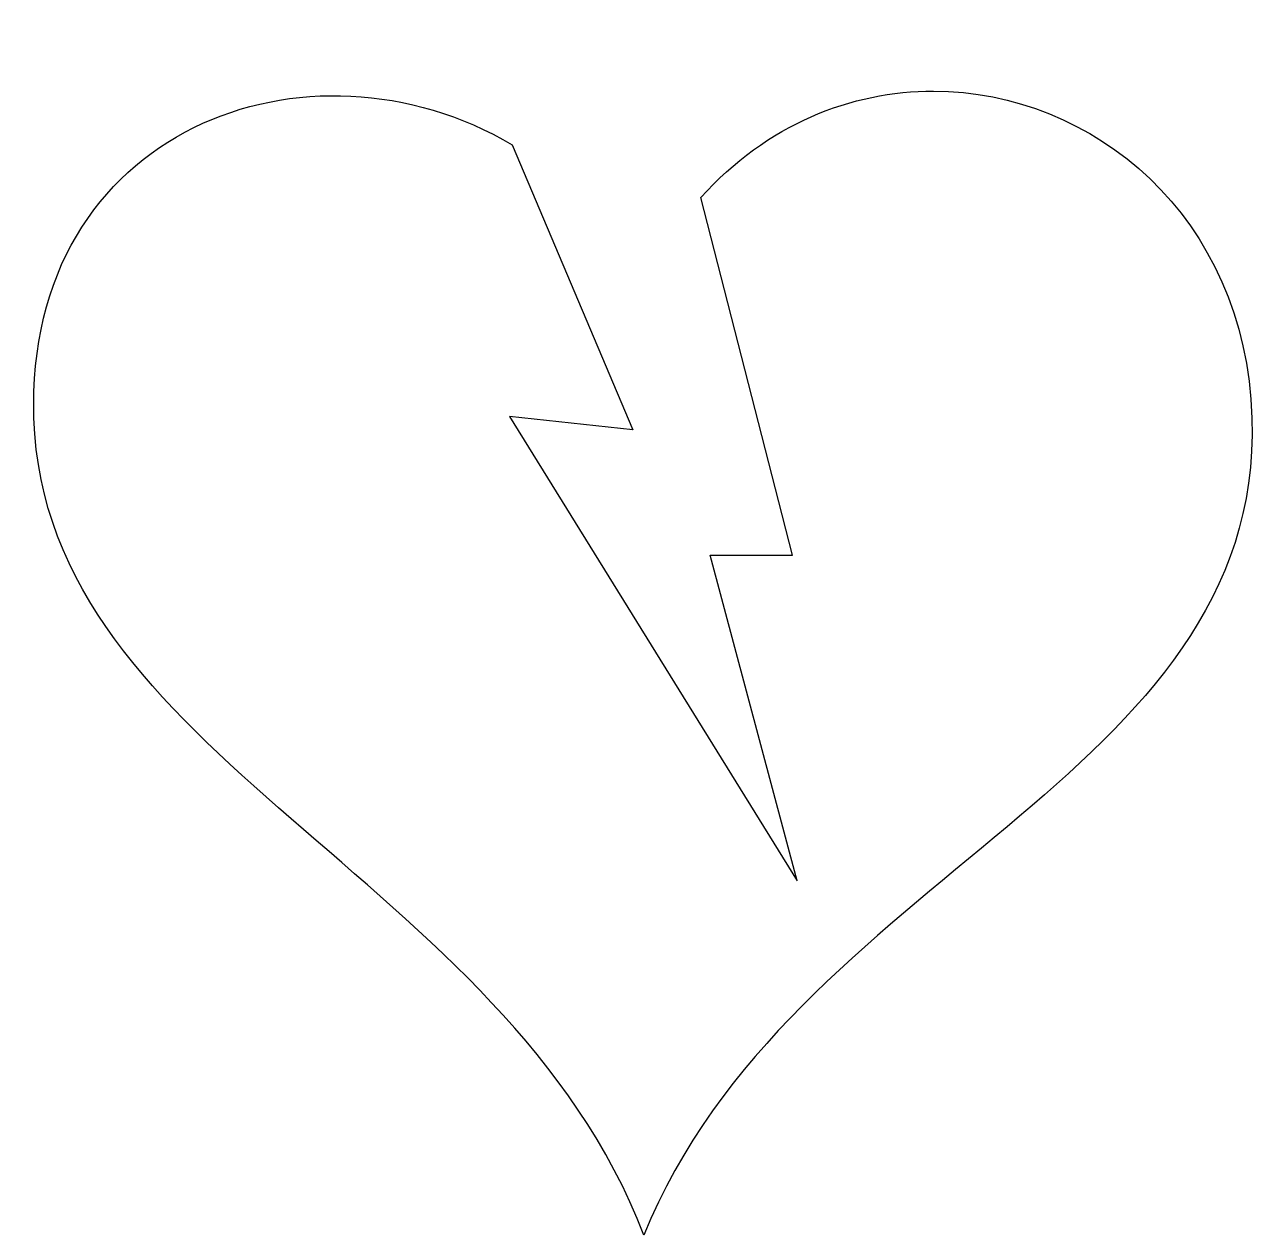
# Model space of a CAD drawing. Header units: centimetres. Extents: x -10.6 to 10.6, y -9.9 to 10.9.
import ezdxf

# ---------------------------------------------------------------- set-up
doc = ezdxf.new("R2010")
doc.units = ezdxf.units.CM
doc.header["$MEASUREMENT"] = 0
doc.layers.add('Layer 1', color=7, linetype='Continuous')

msp = doc.modelspace()

# ---------------------------------------------------------------- linework, layer by layer
at = {"layer": 'Layer 1'}
msp.add_open_spline([(4.95347, 9.71972), (3.5419, 9.72242), (2.10232, 9.15281), (0.97113, 7.89992), (0.97113, 7.89992), (0.97113, 7.89992), (2.54062, 1.77899), (2.54062, 1.77899), (2.54062, 1.77899), (2.54062, 1.77899), (1.13065, 1.77764), (1.13065, 1.77764), (1.13065, 1.77764), (1.13065, 1.77764), (2.62099, -3.79245), (2.62099, -3.79245), (2.62099, -3.79245), (2.62099, -3.79245), (-2.30077, 4.15094), (-2.30077, 4.15094), (-2.30077, 4.15094), (-2.30077, 4.15094), (-0.19111, 3.92429), (-0.19111, 3.92429), (-0.19111, 3.92429), (-0.19111, 3.92429), (-2.25599, 8.79995), (-2.25599, 8.79995), (-2.25599, 8.79995), (-5.71642, 10.8553), (-10.59445, 9.09158), (-10.43657, 4.12588), (-10.43657, 4.12588), (-10.25095, -1.71185), (-2.37422, -3.65833), (-0.00396, -9.85807), (-0.00396, -9.85807), (2.49981, -3.6579), (10.59116, -2.08525), (10.39702, 4.12584), (10.39702, 4.12584), (10.2889, 7.58538), (7.67297, 9.71445), (4.95343, 9.71967), (4.95343, 9.71967), (4.95343, 9.71967), (4.95347, 9.71972), (4.95347, 9.71972)], degree=3, knots=[0, 0, 0, 0, 0.07692308, 0.07692308, 0.07692308, 0.07692308, 0.15384615, 0.15384615, 0.15384615, 0.15384615, 0.23076923, 0.23076923, 0.23076923, 0.23076923, 0.30769231, 0.30769231, 0.30769231, 0.30769231, 0.38461538, 0.38461538, 0.38461538, 0.38461538, 0.46153846, 0.46153846, 0.46153846, 0.46153846, 0.53846154, 0.53846154, 0.53846154, 0.53846154, 0.61538462, 0.61538462, 0.61538462, 0.61538462, 0.69230769, 0.69230769, 0.69230769, 0.69230769, 0.76923077, 0.76923077, 0.76923077, 0.76923077, 0.84615385, 0.84615385, 0.84615385, 0.84615385, 1, 1, 1, 1], dxfattribs=at)

doc.saveas('drawing.dxf')
